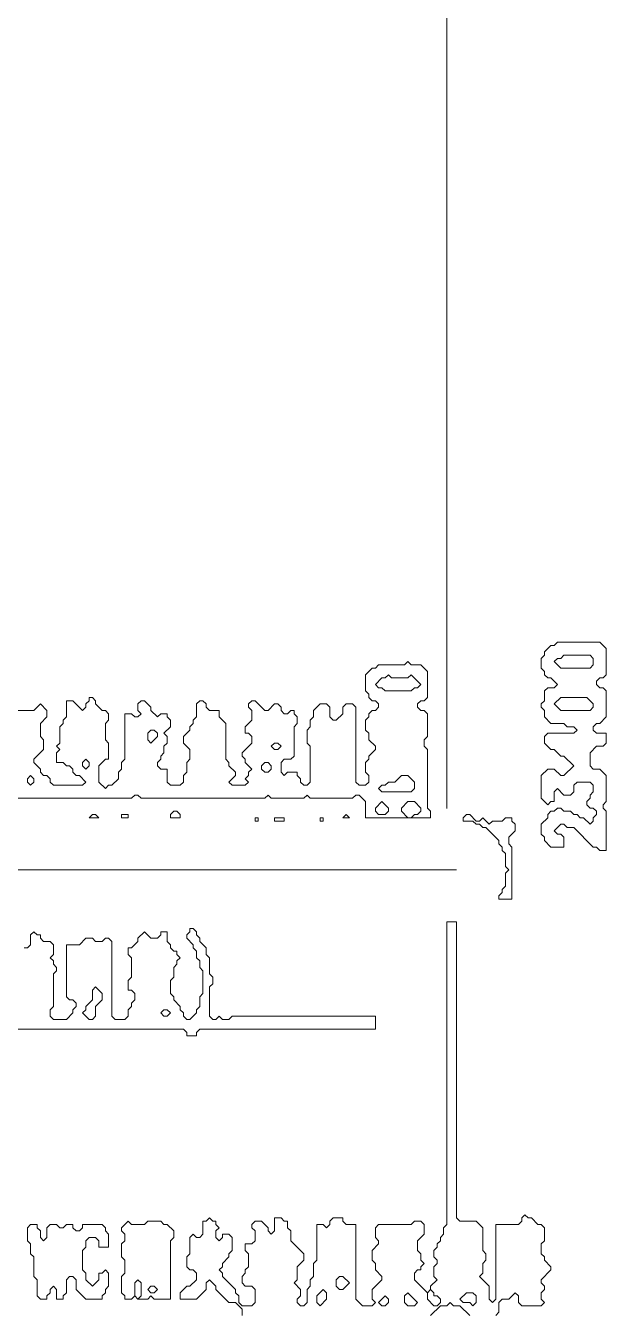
# Model space of a CAD drawing. Header units: millimetres. Extents: x 4 to 412, y 3 to 290.
# Drawn here: x 336.59 to 352.22, y 150.45 to 185.09 of the extents above; entities that cross this region are included whole.
import ezdxf

# ---------------------------------------------------------------- set-up
doc = ezdxf.new("R2010")
doc.units = ezdxf.units.MM
doc.layers.add('TRACE_STRAIGHT', color=5, linetype='Continuous', lineweight=0)
doc.layers.add('TRACE_TEXT_SYMBOL', color=6, linetype='Continuous', lineweight=0)

msp = doc.modelspace()

# ---------------------------------------------------------------- linework, layer by layer
at = {"layer": 'TRACE_STRAIGHT', "color": 5}
for p, q in [((347.935, 252.892), (347.935, 164.015)), ((312.991, 162.363), (348.195, 162.363))]:
    msp.add_line(p, q, dxfattribs=at)
at = {"layer": 'TRACE_TEXT_SYMBOL', "color": 6}
for points in [[(350.91, 168.493), (350.823, 168.405), (350.735, 168.405), (350.56, 168.23), (350.56, 168.143), (350.472, 168.055), (350.472, 167.792), (350.56, 167.705), (350.56, 167.617), (350.648, 167.53), (350.735, 167.53), (350.91, 167.355), (350.823, 167.267), (350.648, 167.267), (350.56, 167.179), (350.56, 166.917), (350.472, 166.829), (350.472, 166.742), (350.56, 166.654), (350.56, 166.479), (350.735, 166.304), (351.085, 166.304), (351.173, 166.216), (351.348, 166.216), (351.436, 166.128), (351.348, 166.041), (350.648, 166.041), (350.56, 165.953), (350.56, 165.778), (350.735, 165.603), (350.823, 165.603), (350.998, 165.428), (351.085, 165.428), (351.348, 165.165), (351.085, 164.902), (350.998, 164.902), (350.823, 165.078), (350.648, 165.078), (350.472, 164.902), (350.472, 164.289), (350.648, 164.114), (350.735, 164.202), (350.823, 164.202), (350.823, 164.465), (350.91, 164.552), (351.085, 164.377), (351.261, 164.377), (351.348, 164.465), (351.348, 164.64), (351.436, 164.727), (351.786, 164.727), (351.874, 164.64), (351.874, 164.465), (351.786, 164.377), (351.786, 164.289), (351.698, 164.202), (351.698, 164.114), (351.786, 164.027), (351.874, 164.027), (351.961, 163.939), (351.961, 163.852), (351.874, 163.764), (351.874, 163.676), (351.786, 163.589)], [(351.786, 163.589), (351.611, 163.764), (351.523, 163.764), (351.436, 163.852), (351.348, 163.852), (351.261, 163.939), (351.085, 163.939), (350.998, 164.027), (350.91, 164.027), (350.823, 163.939), (350.735, 163.939), (350.648, 163.852), (350.648, 163.764), (350.472, 163.589), (350.472, 163.326), (350.56, 163.239), (350.56, 163.151), (350.735, 162.976), (351.085, 162.976), (351.085, 163.239), (350.998, 163.326), (350.91, 163.326), (350.823, 163.414), (350.998, 163.589), (351.085, 163.589), (351.173, 163.501), (351.348, 163.501), (351.874, 162.976), (351.961, 162.976), (352.049, 162.888), (352.224, 162.888), (352.224, 163.939), (352.136, 164.027), (352.136, 164.114), (352.224, 164.202), (352.224, 164.902), (352.049, 165.078), (351.874, 165.078), (351.786, 165.165), (351.786, 165.515), (351.961, 165.691), (352.136, 165.691), (352.224, 165.778), (352.224, 166.041), (351.961, 166.041), (351.874, 166.128), (351.874, 166.216), (351.961, 166.304), (352.049, 166.304), (352.224, 166.479), (352.224, 167.179), (352.136, 167.267), (352.049, 167.267), (351.961, 167.355), (351.961, 167.442), (352.049, 167.53), (352.136, 167.53), (352.224, 167.617), (352.224, 168.318), (352.049, 168.493), (350.91, 168.493)], [(346.882, 167.968), (346.794, 167.88), (346.094, 167.88), (346.006, 167.792), (345.919, 167.792), (345.743, 167.617), (345.743, 167.179), (345.831, 167.092), (345.831, 167.004), (345.919, 166.917), (346.006, 166.917), (346.094, 166.829), (346.094, 166.742), (346.006, 166.654), (345.919, 166.654), (345.831, 166.566), (345.831, 166.479), (345.743, 166.391), (345.743, 166.128), (345.831, 166.041), (345.831, 165.866), (346.006, 165.691), (346.006, 165.603), (345.831, 165.428), (345.831, 165.34), (345.743, 165.253), (345.743, 164.99), (345.831, 164.902), (345.831, 164.727), (345.743, 164.64), (345.568, 164.64), (345.481, 164.727), (345.481, 166.742), (345.393, 166.829), (345.218, 166.829), (345.13, 166.742), (345.13, 166.566), (344.955, 166.391), (344.868, 166.391), (344.78, 166.479), (344.78, 166.742), (344.693, 166.829), (344.517, 166.829), (344.342, 166.654), (344.342, 166.479), (344.255, 166.391), (344.255, 166.216), (344.167, 166.128), (344.167, 165.778), (344.255, 165.691), (344.255, 164.727), (344.167, 164.64), (344.079, 164.64), (343.992, 164.727), (343.992, 164.815), (343.904, 164.902), (343.904, 164.99), (343.642, 164.99), (343.554, 164.902), (343.466, 164.99), (343.466, 165.253), (343.554, 165.34), (343.729, 165.34), (343.817, 165.428)], [(345.743, 164.202), (345.743, 163.764), (347.495, 163.764), (347.495, 163.939), (347.407, 164.027), (347.407, 165.603), (347.32, 165.691), (347.32, 165.866), (347.407, 165.953), (347.407, 166.566), (347.32, 166.654), (347.232, 166.654), (347.145, 166.742), (347.145, 166.829), (347.232, 166.917), (347.32, 166.917), (347.407, 167.004), (347.407, 167.705), (347.232, 167.88), (346.969, 167.88), (346.882, 167.968)], [(340.839, 164.902), (340.839, 164.727), (340.752, 164.64), (340.489, 164.64), (340.401, 164.727), (340.401, 165.078), (340.226, 165.078), (340.139, 165.165), (340.139, 165.253), (340.226, 165.34), (340.226, 165.428), (340.314, 165.515), (340.314, 165.691), (340.401, 165.778), (340.401, 165.953), (340.314, 166.041), (340.489, 166.216), (340.489, 166.391), (340.401, 166.479), (340.401, 166.566), (340.226, 166.566), (340.139, 166.479), (339.964, 166.654), (339.964, 166.742), (339.788, 166.917), (339.701, 166.917), (339.613, 166.829), (339.613, 166.654), (339.701, 166.566), (339.613, 166.479), (339.526, 166.479), (339.438, 166.566), (339.263, 166.566), (339.263, 165.34), (339.175, 165.253), (339.175, 165.078), (339.088, 164.99), (339.088, 164.815), (338.913, 164.64), (338.825, 164.64), (338.737, 164.552), (338.562, 164.727), (338.562, 165.165), (338.737, 165.34), (338.825, 165.34), (338.825, 165.778), (338.737, 165.866), (338.737, 166.304), (338.825, 166.391), (338.825, 166.566), (338.737, 166.654), (338.65, 166.654), (338.475, 166.829), (338.475, 166.917), (338.387, 167.004), (338.3, 167.004), (338.3, 166.917), (338.212, 166.829), (338.212, 166.742), (338.124, 166.654), (337.862, 166.917), (337.687, 166.917), (337.687, 166.479), (337.599, 166.391)], [(337.599, 166.391), (337.599, 166.304), (337.511, 166.216), (337.511, 165.778), (337.424, 165.691), (337.511, 165.603), (337.424, 165.515), (337.424, 165.253), (337.599, 165.253), (337.687, 165.165), (337.774, 165.165), (337.862, 165.078), (337.862, 164.99), (337.949, 164.902), (338.037, 164.902), (338.212, 164.727), (338.124, 164.64), (337.336, 164.64), (337.249, 164.727), (337.249, 164.815), (337.161, 164.902), (337.074, 164.902), (336.986, 164.99), (336.986, 165.078), (336.811, 165.253), (336.811, 165.34), (337.074, 165.603), (337.074, 165.866), (336.986, 165.953), (336.986, 166.304), (337.161, 166.479), (337.161, 166.654), (336.986, 166.829), (336.811, 166.654), (335.935, 166.654)], [(343.817, 165.428), (343.817, 166.216), (343.904, 166.304), (343.904, 166.479), (343.817, 166.566), (343.817, 166.654), (343.729, 166.654), (343.642, 166.566), (343.554, 166.566), (343.466, 166.654), (343.466, 166.742), (343.379, 166.829), (343.291, 166.829), (343.116, 166.654), (343.029, 166.654), (342.766, 166.917), (342.678, 166.917), (342.591, 166.829), (342.591, 166.742), (342.678, 166.654), (342.678, 166.391), (342.503, 166.216), (342.503, 166.041), (342.591, 166.041), (342.678, 165.953), (342.678, 165.778), (342.416, 165.515), (342.416, 165.428), (342.503, 165.34), (342.503, 165.253), (342.678, 165.078), (342.591, 164.99), (342.591, 164.902), (342.503, 164.815), (342.591, 164.727), (342.503, 164.64), (342.153, 164.64), (342.065, 164.727), (342.24, 164.902), (342.24, 164.99), (342.065, 165.165), (342.065, 165.253), (341.978, 165.34), (341.978, 166.304), (341.803, 166.479), (341.803, 166.654), (341.54, 166.654), (341.452, 166.742), (341.452, 166.829), (341.365, 166.917), (341.277, 166.917), (341.19, 166.829), (341.19, 166.479), (341.102, 166.391), (341.102, 166.304), (341.014, 166.216), (341.014, 166.128), (340.839, 165.953), (340.839, 165.778), (341.014, 165.603), (341.014, 165.34), (340.927, 165.253), (340.927, 164.99), (340.839, 164.902)], [(331.118, 164.289), (339.438, 164.289), (339.526, 164.377), (339.613, 164.377), (339.701, 164.289), (343.029, 164.289), (343.116, 164.377), (343.204, 164.289), (344.079, 164.289), (344.167, 164.377), (344.255, 164.289), (345.393, 164.289), (345.481, 164.377), (345.568, 164.377), (345.743, 164.202)], [(329.017, 158.072), (340.839, 158.072), (340.927, 157.984), (340.927, 157.896), (341.19, 157.896), (341.19, 157.984), (341.277, 158.072), (346.006, 158.072), (346.006, 158.422), (342.153, 158.422), (342.065, 158.334), (341.89, 158.334), (341.803, 158.422), (341.715, 158.334), (341.627, 158.334), (341.54, 158.422), (341.54, 159.21), (341.627, 159.298), (341.627, 159.473), (341.54, 159.56), (341.54, 159.998), (341.452, 160.086), (341.452, 160.261), (341.277, 160.436), (341.277, 160.524), (341.19, 160.611), (341.19, 160.699), (341.102, 160.786), (341.014, 160.786)], [(341.014, 160.786), (341.014, 160.699), (340.927, 160.611), (340.927, 160.524), (341.102, 160.349), (341.102, 160.261), (341.19, 160.173), (341.19, 159.998), (341.277, 159.911), (341.277, 159.736), (341.365, 159.648), (341.365, 159.035), (341.277, 158.947), (341.277, 158.685), (341.19, 158.597), (341.19, 158.51), (341.014, 158.334), (340.927, 158.334), (340.839, 158.422), (340.839, 158.51), (340.752, 158.597), (340.752, 158.685), (340.577, 158.86), (340.577, 158.947), (340.489, 159.035), (340.489, 159.385), (340.577, 159.473), (340.577, 159.736), (340.664, 159.823), (340.664, 159.911), (340.752, 159.998), (340.664, 160.086), (340.664, 160.173), (340.577, 160.173), (340.489, 160.261), (340.489, 160.349), (340.401, 160.436), (340.401, 160.699), (340.226, 160.699), (340.226, 160.611), (340.139, 160.524), (339.964, 160.524), (339.788, 160.699), (339.613, 160.524), (339.613, 160.436), (339.438, 160.261), (339.35, 160.261), (339.35, 160.086), (339.438, 159.998), (339.438, 159.473), (339.35, 159.385), (339.35, 159.123), (339.438, 159.123), (339.526, 159.035), (339.526, 158.86), (339.438, 158.772), (339.438, 158.685), (339.35, 158.597), (339.35, 158.422), (339.263, 158.334), (339, 158.334), (338.913, 158.422), (338.913, 160.436), (338.825, 160.524)], [(347.933, 160.962), (347.933, 152.817), (347.845, 152.73), (347.845, 152.554), (347.758, 152.467), (347.758, 152.379), (347.67, 152.292), (347.67, 152.204), (347.582, 152.117), (347.582, 151.941), (347.67, 151.854), (347.67, 151.766), (347.582, 151.679), (347.582, 151.416), (347.67, 151.328), (347.495, 151.153), (347.495, 151.066), (347.407, 150.978), (347.057, 151.328), (347.057, 151.504), (347.145, 151.591), (347.232, 151.591), (347.232, 151.679), (347.32, 151.766), (347.232, 151.854), (347.232, 152.029), (347.145, 152.117), (347.145, 152.379), (347.32, 152.554), (347.32, 152.817), (347.232, 152.905), (347.057, 152.905), (346.969, 152.817), (346.094, 152.817), (346.006, 152.73), (346.006, 152.467), (346.094, 152.379), (346.094, 152.292), (345.919, 152.117), (345.919, 151.854), (346.006, 151.766), (346.006, 151.591), (346.181, 151.416), (346.181, 151.328), (345.919, 151.066), (345.919, 150.803), (346.006, 150.715), (345.919, 150.628), (345.656, 150.628), (345.481, 150.803), (345.481, 152.817), (345.218, 152.817), (345.13, 152.905), (345.13, 152.992), (344.868, 152.992), (344.78, 152.905), (344.78, 152.817), (344.693, 152.73), (344.605, 152.817), (344.43, 152.817), (344.43, 151.854), (344.342, 151.766), (344.342, 151.416), (344.255, 151.328)], [(350.56, 150.715), (350.472, 150.803), (350.472, 150.978), (350.56, 151.066), (350.56, 151.153), (350.472, 151.241), (350.472, 151.328), (350.735, 151.591), (350.735, 151.679), (350.56, 151.854), (350.56, 151.941), (350.472, 152.029), (350.472, 152.292), (350.56, 152.379), (350.56, 152.73), (350.472, 152.817), (350.385, 152.817), (350.21, 152.992), (350.122, 152.992), (350.035, 153.08), (349.947, 152.992), (349.947, 152.905), (349.859, 152.817), (349.246, 152.817), (349.246, 150.803), (349.159, 150.715), (349.071, 150.803), (349.071, 151.153), (348.809, 151.416), (348.896, 151.504), (348.896, 151.766), (348.984, 151.854), (348.984, 152.029), (348.896, 152.117), (348.896, 152.73), (348.721, 152.905), (348.283, 152.905), (348.195, 152.992), (348.195, 160.962), (347.933, 160.962)], [(338.825, 160.524), (338.737, 160.524), (338.65, 160.436), (338.475, 160.436), (338.387, 160.524), (338.212, 160.524), (338.037, 160.349), (337.687, 160.349), (337.687, 158.947), (337.774, 158.86), (337.862, 158.86), (337.949, 158.772), (337.949, 158.685), (337.862, 158.597), (337.862, 158.51), (337.687, 158.334), (337.336, 158.334), (337.249, 158.422), (337.249, 158.597), (337.336, 158.685), (337.336, 159.56), (337.424, 159.648), (337.424, 159.736), (337.336, 159.823), (337.336, 159.911), (337.249, 159.998), (337.336, 160.086), (337.336, 160.349), (337.249, 160.436), (337.074, 160.436), (336.986, 160.524), (336.986, 160.611), (336.898, 160.611), (336.811, 160.699), (336.723, 160.611), (336.723, 160.349), (336.636, 160.261), (336.548, 160.261)], [(336.723, 152.817), (336.636, 152.73), (336.636, 152.379), (336.723, 152.292), (336.723, 152.029), (336.811, 151.941), (336.811, 151.416), (336.898, 151.328), (336.898, 150.891), (336.986, 150.803), (337.161, 150.803), (337.161, 150.891), (337.249, 150.978), (337.249, 151.066), (337.336, 151.153), (337.424, 151.066), (337.424, 150.803), (337.599, 150.803), (337.599, 150.891), (337.687, 150.978), (337.687, 151.328), (337.774, 151.416), (337.862, 151.416), (337.949, 151.328), (337.949, 151.066), (338.212, 150.803), (338.65, 150.803), (338.65, 150.891), (338.737, 150.978), (338.737, 151.066), (338.825, 151.153), (338.825, 151.504), (338.737, 151.591), (338.65, 151.504), (338.562, 151.504), (338.562, 151.328), (338.387, 151.153), (338.212, 151.328), (338.212, 151.504), (338.124, 151.591), (338.124, 152.117), (338.212, 152.204), (338.212, 152.379), (338.3, 152.467), (338.475, 152.467), (338.562, 152.379), (338.562, 152.204), (338.825, 152.204), (338.825, 152.554), (338.737, 152.642), (338.737, 152.73), (338.65, 152.817), (338.124, 152.817), (338.124, 152.73), (338.037, 152.642), (337.949, 152.642), (337.862, 152.73), (337.862, 152.817), (337.687, 152.817), (337.599, 152.73), (337.511, 152.73), (337.424, 152.817), (337.249, 152.817), (337.161, 152.73)], [(337.161, 152.73), (337.161, 152.467), (337.074, 152.379), (336.986, 152.467), (336.986, 152.642), (336.898, 152.73), (336.898, 152.817), (336.723, 152.817)], [(341.803, 152.379), (341.715, 152.467), (341.715, 152.642), (341.803, 152.73), (341.715, 152.817), (341.715, 152.905), (341.627, 152.905), (341.54, 152.992), (341.452, 152.905), (341.365, 152.905), (341.365, 152.554), (341.277, 152.467), (341.19, 152.467), (341.102, 152.554), (341.014, 152.467), (341.014, 152.029), (340.927, 151.941), (340.927, 151.679), (341.014, 151.591), (341.102, 151.591), (341.19, 151.504), (341.19, 151.328), (341.014, 151.153), (340.927, 151.153), (340.752, 150.978), (340.752, 150.803), (341.19, 150.803), (341.452, 151.066), (341.452, 151.241), (341.54, 151.328), (341.715, 151.153), (341.715, 151.066), (342.065, 150.715), (342.24, 150.715), (342.416, 150.54), (342.416, 150.365)], [(344.255, 151.328), (344.255, 151.153), (344.167, 151.066), (344.167, 150.715), (344.079, 150.628), (343.992, 150.628), (343.904, 150.715), (343.904, 150.803), (343.992, 150.891), (343.992, 151.066), (343.817, 151.241), (343.904, 151.328), (343.904, 151.679), (344.079, 151.854), (344.079, 152.029), (343.729, 152.379), (343.729, 152.642), (343.642, 152.73), (343.642, 152.905), (343.554, 152.905), (343.466, 152.992), (343.291, 152.992), (343.291, 152.642), (343.204, 152.554), (343.116, 152.642), (343.116, 152.73), (342.941, 152.905), (342.766, 152.905), (342.678, 152.817), (342.678, 152.73), (342.766, 152.642), (342.766, 152.379), (342.678, 152.292), (342.503, 152.292), (342.503, 152.117), (342.591, 152.029), (342.591, 151.679), (342.503, 151.591), (342.503, 151.504), (342.416, 151.416), (342.416, 151.241), (342.503, 151.153), (342.678, 151.153), (342.766, 151.066), (342.766, 150.715), (342.678, 150.628), (342.416, 150.628), (342.328, 150.715), (342.328, 150.891), (342.24, 150.978), (342.24, 151.066), (341.89, 151.416), (341.89, 151.504), (341.803, 151.591), (341.89, 151.679), (341.89, 151.766), (342.065, 151.941), (342.065, 152.029), (342.153, 152.117), (342.153, 152.467), (342.065, 152.554), (341.89, 152.554), (341.89, 152.467), (341.803, 152.379)], [(347.495, 150.365), (347.758, 150.628), (347.933, 150.628), (348.02, 150.715), (348.108, 150.628), (348.283, 150.628), (348.546, 150.365)], [(349.246, 150.365), (349.334, 150.453), (349.334, 150.715), (349.422, 150.803), (349.597, 150.803), (349.772, 150.978), (349.859, 150.891), (349.859, 150.715), (349.947, 150.628), (350.472, 150.628), (350.56, 150.715)]]:
    msp.add_lwpolyline(points, dxfattribs=at)
for points in [[(350.998, 168.055), (351.085, 168.143), (351.786, 168.143), (351.874, 168.055), (351.874, 167.88), (351.786, 167.792), (350.998, 167.792), (350.823, 167.968), (350.91, 168.055)], [(346.269, 167.53), (346.356, 167.617), (346.444, 167.53), (346.882, 167.53), (346.969, 167.617), (347.232, 167.355), (347.145, 167.267), (347.057, 167.267), (346.969, 167.179), (346.269, 167.179), (346.181, 167.267), (346.094, 167.267), (346.006, 167.355), (346.181, 167.53)], [(350.998, 167.004), (351.698, 167.004), (351.874, 166.829), (351.874, 166.742), (351.786, 166.654), (350.998, 166.654), (350.823, 166.829)], [(339.876, 166.041), (339.964, 166.128), (340.051, 166.128), (340.139, 166.041), (340.139, 165.953), (339.964, 165.778), (339.876, 165.866)], [(343.204, 165.691), (343.291, 165.778), (343.379, 165.778), (343.466, 165.691), (343.379, 165.603), (343.291, 165.603)], [(338.124, 165.253), (338.212, 165.34), (338.3, 165.253), (338.3, 165.165), (338.212, 165.078), (338.124, 165.165)], [(342.941, 165.165), (343.029, 165.253), (343.116, 165.253), (343.204, 165.165), (343.204, 165.078), (343.116, 164.99), (343.029, 164.99), (342.941, 165.078)], [(336.636, 164.815), (336.723, 164.902), (336.811, 164.815), (336.811, 164.727), (336.723, 164.64), (336.636, 164.727)], [(346.707, 164.902), (346.882, 164.902), (347.057, 164.727), (347.057, 164.552), (346.969, 164.465), (346.181, 164.465), (346.094, 164.552), (346.181, 164.64), (346.269, 164.64), (346.356, 164.727), (346.532, 164.727)], [(346.181, 164.202), (346.356, 164.027), (346.356, 163.939), (346.269, 163.852), (346.094, 163.852), (346.006, 163.939), (346.006, 164.027)], [(346.882, 164.202), (347.057, 164.202), (347.232, 164.027), (347.232, 163.939), (347.145, 163.852), (347.057, 163.852), (346.969, 163.764), (346.882, 163.764), (346.707, 163.939), (346.707, 164.027)], [(338.387, 163.852), (338.3, 163.764), (338.562, 163.764), (338.475, 163.852)], [(339.175, 163.852), (339.175, 163.764), (339.35, 163.764), (339.35, 163.852)], [(340.577, 163.939), (340.489, 163.852), (340.489, 163.764), (340.752, 163.764), (340.752, 163.852), (340.664, 163.939)], [(345.218, 163.852), (345.13, 163.764), (345.306, 163.764)], [(348.458, 163.852), (348.371, 163.764), (348.371, 163.676), (348.633, 163.676), (348.721, 163.589), (348.809, 163.589), (348.896, 163.501), (348.984, 163.501), (349.334, 163.151), (349.334, 163.063), (349.422, 162.976), (349.422, 162.888), (349.509, 162.801), (349.509, 162.45), (349.597, 162.363), (349.509, 162.275), (349.509, 161.925), (349.422, 161.837), (349.422, 161.75), (349.334, 161.662), (349.334, 161.575), (349.684, 161.575), (349.684, 162.976), (349.597, 163.063), (349.597, 163.239), (349.772, 163.414), (349.772, 163.589), (349.684, 163.676), (349.684, 163.764), (349.509, 163.764), (349.422, 163.676), (349.159, 163.676), (349.071, 163.589), (348.896, 163.764), (348.809, 163.676), (348.721, 163.676), (348.546, 163.852)], [(342.766, 163.764), (342.853, 163.764), (342.853, 163.676), (342.766, 163.676)], [(343.291, 163.764), (343.554, 163.764), (343.554, 163.676), (343.291, 163.676)], [(344.517, 163.764), (344.605, 163.764), (344.605, 163.676), (344.517, 163.676)], [(338.387, 159.123), (338.475, 159.21), (338.65, 159.035), (338.65, 158.86), (338.475, 158.685), (338.475, 158.422), (338.387, 158.334), (338.3, 158.334), (338.124, 158.51), (338.212, 158.597), (338.212, 158.685), (338.387, 158.86)], [(340.226, 158.51), (340.314, 158.597), (340.401, 158.597), (340.489, 158.51), (340.401, 158.422), (340.314, 158.422)], [(339.35, 152.905), (339.175, 152.73), (339.175, 152.642), (339.263, 152.554), (339.263, 152.379), (339.175, 152.292), (339.175, 151.941), (339.263, 151.854), (339.263, 151.504), (339.175, 151.416), (339.175, 150.978), (339.263, 150.891), (339.263, 150.803), (339.438, 150.803), (339.526, 150.891), (339.613, 150.803), (339.876, 150.803), (339.964, 150.891), (340.051, 150.803), (340.489, 150.803), (340.489, 152.379), (340.577, 152.467), (340.577, 152.642), (340.401, 152.817), (340.314, 152.817), (340.226, 152.905), (339.876, 152.905), (339.788, 152.817), (339.438, 152.817)], [(344.955, 151.328), (345.043, 151.416), (345.13, 151.416), (345.306, 151.241), (345.13, 151.066), (345.043, 151.066), (344.955, 151.153)], [(339.526, 151.241), (339.613, 151.328), (339.701, 151.241), (339.701, 150.891), (339.613, 150.803), (339.526, 150.891)], [(339.876, 151.066), (339.964, 151.153), (340.051, 151.153), (340.139, 151.066), (340.051, 150.978), (339.964, 150.978)], [(344.605, 151.066), (344.693, 150.978), (344.693, 150.803), (344.517, 150.628), (344.43, 150.715), (344.43, 150.891)], [(347.407, 150.978), (347.495, 151.066), (347.582, 150.978), (347.582, 150.891), (347.67, 150.891), (347.758, 150.803), (347.758, 150.715), (347.67, 150.628), (347.582, 150.628), (347.407, 150.803)], [(346.269, 150.891), (346.356, 150.803), (346.356, 150.715), (346.269, 150.628), (346.181, 150.628), (346.094, 150.715)], [(346.794, 150.891), (346.882, 150.978), (347.145, 150.715), (347.057, 150.628), (346.882, 150.628), (346.794, 150.715)], [(348.458, 150.978), (348.633, 150.978), (348.721, 150.891), (348.721, 150.715), (348.633, 150.628), (348.546, 150.715), (348.371, 150.715), (348.283, 150.803)]]:
    msp.add_lwpolyline(points, close=True, dxfattribs=at)

doc.saveas('drawing.dxf')
